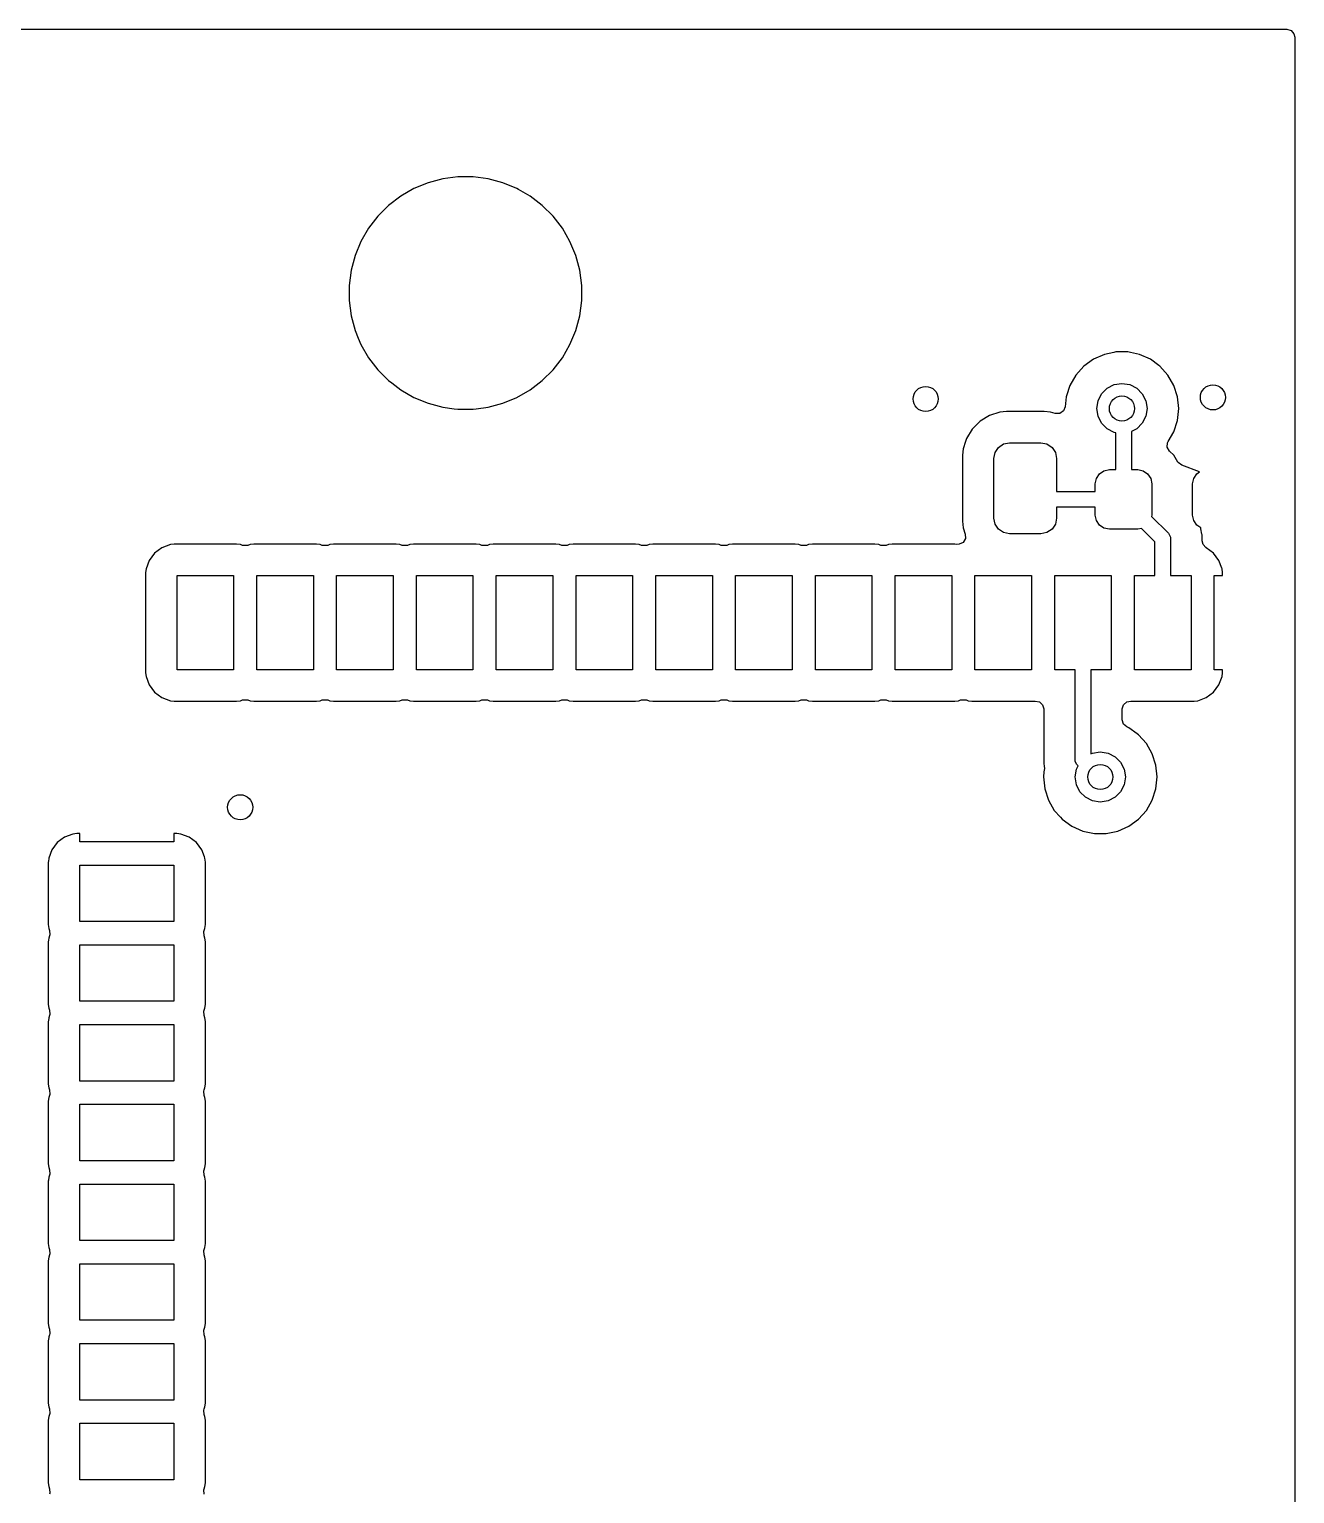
# Model space of a CAD drawing. Extents: x 0.52 to 4.07, y -3.31 to -0.61.
# Drawn here: x 3.28 to 4.073, y -1.53 to -0.612 of the extents above; entities that cross this region are included whole.
import ezdxf

# ---------------------------------------------------------------- set-up
doc = ezdxf.new("R2010")
doc.units = 0
doc.header["$MEASUREMENT"] = 0
doc.layers.add('BLACK', color=7, linetype='CONTINUOUS')

msp = doc.modelspace()

# ---------------------------------------------------------------- linework, layer by layer
at = {"layer": 'BLACK', "linetype": 'CONTINUOUS'}
for p, q in [((2.45835, -0.61222), (4.06793, -0.61222)), ((4.06793, -0.61222), (4.07057, -0.613)), ((4.07057, -0.613), (4.07237, -0.61508)), ((4.07237, -0.61508), (4.07282, -0.61711)), ((4.07282, -0.61711), (4.07282, -3.28058)), ((3.53891, -0.70595), (3.52968, -0.70842)), ((3.54837, -0.7047), (3.53891, -0.70595)), ((3.55792, -0.7047), (3.54837, -0.7047)), ((3.54837, -0.7047), (3.54837, -0.7047)), ((3.56739, -0.70595), (3.55792, -0.7047)), ((3.55792, -0.7047), (3.55792, -0.7047)), ((3.57662, -0.70842), (3.56739, -0.70595)), ((3.52086, -0.71208), (3.51259, -0.71685)), ((3.52968, -0.70842), (3.52086, -0.71208)), ((3.52086, -0.71208), (3.52086, -0.71208)), ((3.58544, -0.71208), (3.57662, -0.70842)), ((3.58634, -0.7126), (3.58544, -0.71208)), ((3.58544, -0.71208), (3.58544, -0.71208)), ((3.59371, -0.71685), (3.58634, -0.7126)), ((3.50501, -0.72267), (3.49826, -0.72942)), ((3.51259, -0.71685), (3.50501, -0.72267)), ((3.50501, -0.72267), (3.50501, -0.72267)), ((3.60129, -0.72267), (3.59371, -0.71685)), ((3.59371, -0.71685), (3.59371, -0.71685)), ((3.59371, -0.71685), (3.59371, -0.71685)), ((3.60804, -0.72942), (3.60129, -0.72267)), ((3.60129, -0.72267), (3.60129, -0.72267)), ((3.49826, -0.72942), (3.49244, -0.737)), ((3.49826, -0.72942), (3.49826, -0.72942)), ((3.61386, -0.737), (3.60804, -0.72942)), ((3.60804, -0.72942), (3.60804, -0.72942)), ((3.49244, -0.737), (3.48767, -0.74527)), ((3.61863, -0.74527), (3.61386, -0.737)), ((3.48767, -0.74527), (3.48401, -0.75409)), ((3.48767, -0.74527), (3.48767, -0.74527)), ((3.62229, -0.75409), (3.61863, -0.74527)), ((3.48401, -0.75409), (3.48154, -0.76332)), ((3.62476, -0.76332), (3.62229, -0.75409)), ((3.48154, -0.76332), (3.4803, -0.77278)), ((3.626, -0.77278), (3.62476, -0.76332)), ((3.4803, -0.77278), (3.4803, -0.78233)), ((3.626, -0.78233), (3.626, -0.77278)), ((3.4803, -0.78233), (3.48154, -0.7918)), ((3.62476, -0.7918), (3.626, -0.78233)), ((3.48154, -0.7918), (3.48401, -0.80103)), ((3.62229, -0.80103), (3.62476, -0.7918)), ((3.48401, -0.80103), (3.48601, -0.80584)), ((3.48601, -0.80584), (3.48767, -0.80985)), ((3.61863, -0.80985), (3.62229, -0.80103)), ((3.48767, -0.80985), (3.49244, -0.81812)), ((3.61386, -0.81812), (3.61863, -0.80985)), ((3.95354, -0.8161), (3.94673, -0.81913)), ((3.95955, -0.81482), (3.95354, -0.8161)), ((3.95354, -0.8161), (3.95354, -0.8161)), ((3.96082, -0.81455), (3.95955, -0.81482)), ((3.96828, -0.81455), (3.96082, -0.81455)), ((3.96983, -0.81488), (3.96828, -0.81455)), ((3.97557, -0.8161), (3.96983, -0.81488)), ((3.98238, -0.81913), (3.97557, -0.8161)), ((3.97557, -0.8161), (3.97557, -0.8161)), ((3.49244, -0.81812), (3.49244, -0.81812)), ((3.49244, -0.81812), (3.49244, -0.81812)), ((3.49244, -0.81812), (3.49826, -0.8257)), ((3.49826, -0.8257), (3.49826, -0.8257)), ((3.49826, -0.8257), (3.50501, -0.83245)), ((3.60129, -0.83245), (3.60804, -0.8257)), ((3.60804, -0.8257), (3.61386, -0.81812)), ((3.9407, -0.82351), (3.93571, -0.82905)), ((3.94673, -0.81913), (3.9407, -0.82351)), ((3.94673, -0.81913), (3.94673, -0.81913)), ((3.98765, -0.82296), (3.98238, -0.81913)), ((3.98238, -0.81913), (3.98238, -0.81913)), ((3.9884, -0.82351), (3.98765, -0.82296)), ((3.99339, -0.82905), (3.9884, -0.82351)), ((3.50501, -0.83245), (3.50501, -0.83245)), ((3.50501, -0.83245), (3.50693, -0.83392)), ((3.50693, -0.83392), (3.51259, -0.83827)), ((3.59371, -0.83827), (3.60129, -0.83245)), ((3.93571, -0.82905), (3.93199, -0.8355)), ((3.95529, -0.83726), (3.95968, -0.83502)), ((3.95968, -0.83502), (3.96455, -0.83425)), ((3.96455, -0.83425), (3.96942, -0.83502)), ((3.96942, -0.83502), (3.97381, -0.83726)), ((3.99712, -0.8355), (3.99339, -0.82905)), ((3.51259, -0.83827), (3.52086, -0.84304)), ((3.52086, -0.84304), (3.52968, -0.8467)), ((3.57662, -0.8467), (3.58544, -0.84304)), ((3.58544, -0.84304), (3.59371, -0.83827)), ((3.92968, -0.84259), (3.92901, -0.84897)), ((3.92984, -0.84211), (3.92968, -0.84259)), ((3.93198, -0.8355), (3.92984, -0.84211)), ((3.93199, -0.8355), (3.93198, -0.8355)), ((3.94957, -0.84513), (3.95181, -0.84074)), ((3.95181, -0.84074), (3.95529, -0.83726)), ((3.97381, -0.83726), (3.97729, -0.84074)), ((3.97729, -0.84074), (3.97953, -0.84513)), ((3.99942, -0.84259), (3.99712, -0.8355)), ((4.0002, -0.85), (3.99942, -0.84259)), ((3.52968, -0.8467), (3.53891, -0.84917)), ((3.53891, -0.84917), (3.54601, -0.8501)), ((3.54601, -0.8501), (3.54837, -0.85041)), ((3.54837, -0.85041), (3.54837, -0.85041)), ((3.54837, -0.85041), (3.55792, -0.85041)), ((3.55792, -0.85041), (3.55982, -0.85016)), ((3.55982, -0.85016), (3.56739, -0.84917)), ((3.56739, -0.84917), (3.57662, -0.8467)), ((3.88809, -0.85217), (3.88154, -0.85434)), ((3.89214, -0.85175), (3.88809, -0.85217)), ((3.88809, -0.85217), (3.88809, -0.85217)), ((3.91576, -0.85175), (3.89214, -0.85175)), ((3.89214, -0.85175), (3.89214, -0.85175)), ((3.91981, -0.85217), (3.91576, -0.85175)), ((3.92262, -0.8531), (3.91981, -0.85217)), ((3.91981, -0.85217), (3.91981, -0.85217)), ((3.92296, -0.8532), (3.92262, -0.8531)), ((3.92571, -0.85309), (3.92296, -0.8532)), ((3.92796, -0.85152), (3.92571, -0.85309)), ((3.92901, -0.84897), (3.92796, -0.85152)), ((3.9488, -0.85), (3.94957, -0.84513)), ((3.94957, -0.85487), (3.9488, -0.85)), ((3.97953, -0.84513), (3.9803, -0.85)), ((3.9803, -0.85), (3.97953, -0.85487)), ((3.99942, -0.85741), (4.0002, -0.85)), ((3.87078, -0.86285), (3.86715, -0.86873)), ((3.87566, -0.85796), (3.87078, -0.86285)), ((3.88154, -0.85434), (3.87566, -0.85796)), ((3.88154, -0.85434), (3.88154, -0.85434)), ((3.95181, -0.85926), (3.94957, -0.85487)), ((3.95529, -0.86274), (3.95181, -0.85926)), ((3.95968, -0.86498), (3.95529, -0.86274)), ((3.97381, -0.86274), (3.97047, -0.86444)), ((3.97729, -0.85926), (3.97381, -0.86274)), ((3.97953, -0.85487), (3.97729, -0.85926)), ((3.99712, -0.8645), (3.99942, -0.85741)), ((3.86648, -0.87076), (3.86498, -0.87528)), ((3.86715, -0.86873), (3.86648, -0.87076)), ((3.86715, -0.86873), (3.86715, -0.86873)), ((3.88715, -0.87434), (3.89034, -0.87221)), ((3.89034, -0.87221), (3.89411, -0.87146)), ((3.89411, -0.87146), (3.9138, -0.87146)), ((3.9138, -0.87146), (3.91756, -0.87221)), ((3.91756, -0.87221), (3.92075, -0.87434)), ((3.96063, -0.86513), (3.95968, -0.86498)), ((3.96063, -0.8883), (3.96063, -0.86513)), ((3.97047, -0.86444), (3.97047, -0.8883)), ((3.99297, -0.87423), (3.99316, -0.87148)), ((3.99316, -0.87148), (3.99351, -0.87075)), ((3.99351, -0.87075), (3.99712, -0.8645)), ((3.86498, -0.87528), (3.86456, -0.87933)), ((3.86456, -0.87933), (3.86456, -0.92067)), ((3.86498, -0.87528), (3.86498, -0.87528)), ((3.86498, -0.87528), (3.86498, -0.87528)), ((3.88427, -0.8813), (3.88502, -0.87753)), ((3.88427, -0.9187), (3.88427, -0.8813)), ((3.88502, -0.87753), (3.88715, -0.87434)), ((3.92075, -0.87434), (3.92289, -0.87753)), ((3.92289, -0.87753), (3.92364, -0.8813)), ((3.92364, -0.8813), (3.92364, -0.90208)), ((3.99429, -0.87664), (3.99297, -0.87423)), ((3.99697, -0.87932), (3.99429, -0.87664)), ((3.99957, -0.88353), (3.99697, -0.87932)), ((3.99697, -0.87932), (3.99697, -0.87932)), ((3.95043, -0.89089), (3.9533, -0.88897)), ((3.9533, -0.88897), (3.95669, -0.8883)), ((3.95669, -0.8883), (3.96063, -0.8883)), ((3.97047, -0.8883), (3.97441, -0.8883)), ((3.97441, -0.8883), (3.9778, -0.88897)), ((3.9778, -0.88897), (3.98067, -0.89089)), ((3.99982, -0.8839), (3.99957, -0.88353)), ((4.00202, -0.88555), (3.99982, -0.8839)), ((4.01322, -0.88971), (4.00202, -0.88555)), ((4.01145, -0.89089), (4.01322, -0.88971)), ((3.94783, -0.89716), (3.94851, -0.89377)), ((3.94783, -0.90208), (3.94783, -0.89716)), ((3.94851, -0.89377), (3.95043, -0.89089)), ((3.98067, -0.89089), (3.98259, -0.89377)), ((3.98259, -0.89377), (3.98327, -0.89716)), ((3.98327, -0.89716), (3.98327, -0.91684)), ((4.00886, -0.89716), (4.00953, -0.89377)), ((4.00886, -0.91684), (4.00886, -0.89716)), ((4.00953, -0.89377), (4.01145, -0.89089)), ((3.92364, -0.90208), (3.94783, -0.90208)), ((3.94783, -0.91192), (3.92364, -0.91192)), ((3.92364, -0.91192), (3.92364, -0.9187)), ((3.94783, -0.91684), (3.94783, -0.91192)), ((3.94851, -0.92023), (3.94783, -0.91684)), ((3.98327, -0.91684), (3.98312, -0.91761)), ((3.98312, -0.91761), (3.99364, -0.92813)), ((4.00953, -0.92023), (4.00886, -0.91684)), ((3.86456, -0.92067), (3.86456, -0.92067)), ((3.86456, -0.92067), (3.86498, -0.92472)), ((3.86498, -0.92472), (3.86498, -0.92472)), ((3.86498, -0.92472), (3.86632, -0.92878)), ((3.88502, -0.92247), (3.88427, -0.9187)), ((3.88715, -0.92566), (3.88502, -0.92247)), ((3.89034, -0.92779), (3.88715, -0.92566)), ((3.92075, -0.92566), (3.91756, -0.92779)), ((3.92289, -0.92247), (3.92075, -0.92566)), ((3.92364, -0.9187), (3.92289, -0.92247)), ((3.95043, -0.92311), (3.94851, -0.92023)), ((3.9533, -0.92503), (3.95043, -0.92311)), ((3.95669, -0.9257), (3.9533, -0.92503)), ((3.97441, -0.9257), (3.95669, -0.9257)), ((3.97681, -0.92522), (3.97441, -0.9257)), ((3.98524, -0.93364), (3.97681, -0.92522)), ((4.01145, -0.92311), (4.00953, -0.92023)), ((4.0139, -0.92474), (4.01145, -0.92311)), ((4.01405, -0.92551), (4.0139, -0.92474)), ((4.01471, -0.92882), (4.01405, -0.92551)), ((3.36821, -0.93527), (3.3629, -0.93725)), ((3.37056, -0.93502), (3.36821, -0.93527)), ((3.40976, -0.93502), (3.37056, -0.93502)), ((3.37056, -0.93502), (3.37056, -0.93502)), ((3.41211, -0.93527), (3.40976, -0.93502)), ((3.40976, -0.93502), (3.40976, -0.93502)), ((3.40976, -0.93502), (3.40976, -0.93502)), ((3.40976, -0.93502), (3.40976, -0.93502)), ((3.41345, -0.93577), (3.41211, -0.93527)), ((3.41211, -0.93527), (3.41211, -0.93527)), ((3.41412, -0.93597), (3.41345, -0.93577)), ((3.41686, -0.93577), (3.41412, -0.93597)), ((3.41821, -0.93527), (3.41686, -0.93577)), ((3.42056, -0.93502), (3.41821, -0.93527)), ((3.45976, -0.93502), (3.42056, -0.93502)), ((3.42056, -0.93502), (3.42056, -0.93502)), ((3.46211, -0.93527), (3.45976, -0.93502)), ((3.45976, -0.93502), (3.45976, -0.93502)), ((3.45976, -0.93502), (3.45976, -0.93502)), ((3.45976, -0.93502), (3.45976, -0.93502)), ((3.46345, -0.93577), (3.46211, -0.93527)), ((3.46211, -0.93527), (3.46211, -0.93527)), ((3.46412, -0.93597), (3.46345, -0.93577)), ((3.46686, -0.93577), (3.46412, -0.93597)), ((3.46821, -0.93527), (3.46686, -0.93577)), ((3.47056, -0.93502), (3.46821, -0.93527)), ((3.50976, -0.93502), (3.47056, -0.93502)), ((3.47056, -0.93502), (3.47056, -0.93502)), ((3.51211, -0.93527), (3.50976, -0.93502)), ((3.50976, -0.93502), (3.50976, -0.93502)), ((3.50976, -0.93502), (3.50976, -0.93502)), ((3.50976, -0.93502), (3.50976, -0.93502)), ((3.51345, -0.93577), (3.51211, -0.93527)), ((3.51211, -0.93527), (3.51211, -0.93527)), ((3.51412, -0.93597), (3.51345, -0.93577)), ((3.51686, -0.93577), (3.51412, -0.93597)), ((3.51821, -0.93527), (3.51686, -0.93577)), ((3.52056, -0.93502), (3.51821, -0.93527)), ((3.55976, -0.93502), (3.52056, -0.93502)), ((3.52056, -0.93502), (3.52056, -0.93502)), ((3.56211, -0.93527), (3.55976, -0.93502)), ((3.55976, -0.93502), (3.55976, -0.93502)), ((3.55976, -0.93502), (3.55976, -0.93502)), ((3.55976, -0.93502), (3.55976, -0.93502)), ((3.56345, -0.93577), (3.56211, -0.93527)), ((3.56211, -0.93527), (3.56211, -0.93527)), ((3.56412, -0.93597), (3.56345, -0.93577)), ((3.56686, -0.93577), (3.56412, -0.93597)), ((3.56821, -0.93527), (3.56686, -0.93577)), ((3.57056, -0.93502), (3.56821, -0.93527)), ((3.60976, -0.93502), (3.57056, -0.93502)), ((3.57056, -0.93502), (3.57056, -0.93502)), ((3.61211, -0.93527), (3.60976, -0.93502)), ((3.60976, -0.93502), (3.60976, -0.93502)), ((3.60976, -0.93502), (3.60976, -0.93502)), ((3.60976, -0.93502), (3.60976, -0.93502)), ((3.61345, -0.93577), (3.61211, -0.93527)), ((3.61211, -0.93527), (3.61211, -0.93527)), ((3.61412, -0.93597), (3.61345, -0.93577)), ((3.61686, -0.93577), (3.61412, -0.93597)), ((3.61821, -0.93527), (3.61686, -0.93577)), ((3.62056, -0.93502), (3.61821, -0.93527)), ((3.65976, -0.93502), (3.62056, -0.93502)), ((3.62056, -0.93502), (3.62056, -0.93502)), ((3.66211, -0.93527), (3.65976, -0.93502)), ((3.65976, -0.93502), (3.65976, -0.93502)), ((3.65976, -0.93502), (3.65976, -0.93502)), ((3.65976, -0.93502), (3.65976, -0.93502)), ((3.66345, -0.93577), (3.66211, -0.93527)), ((3.66211, -0.93527), (3.66211, -0.93527)), ((3.66412, -0.93597), (3.66345, -0.93577)), ((3.66686, -0.93577), (3.66412, -0.93597)), ((3.66821, -0.93527), (3.66686, -0.93577)), ((3.67056, -0.93502), (3.66821, -0.93527)), ((3.70976, -0.93502), (3.67056, -0.93502)), ((3.67056, -0.93502), (3.67056, -0.93502)), ((3.71211, -0.93527), (3.70976, -0.93502)), ((3.70976, -0.93502), (3.70976, -0.93502)), ((3.70976, -0.93502), (3.70976, -0.93502)), ((3.70976, -0.93502), (3.70976, -0.93502)), ((3.71345, -0.93577), (3.71211, -0.93527)), ((3.71211, -0.93527), (3.71211, -0.93527)), ((3.71412, -0.93597), (3.71345, -0.93577)), ((3.71686, -0.93577), (3.71412, -0.93597)), ((3.71821, -0.93527), (3.71686, -0.93577)), ((3.72056, -0.93502), (3.71821, -0.93527)), ((3.75976, -0.93502), (3.72056, -0.93502)), ((3.72056, -0.93502), (3.72056, -0.93502)), ((3.76211, -0.93527), (3.75976, -0.93502)), ((3.75976, -0.93502), (3.75976, -0.93502)), ((3.75976, -0.93502), (3.75976, -0.93502)), ((3.75976, -0.93502), (3.75976, -0.93502)), ((3.76345, -0.93577), (3.76211, -0.93527)), ((3.76211, -0.93527), (3.76211, -0.93527)), ((3.76412, -0.93597), (3.76345, -0.93577)), ((3.76686, -0.93577), (3.76412, -0.93597)), ((3.76821, -0.93527), (3.76686, -0.93577)), ((3.77056, -0.93502), (3.76821, -0.93527)), ((3.80976, -0.93502), (3.77056, -0.93502)), ((3.77056, -0.93502), (3.77056, -0.93502)), ((3.81211, -0.93527), (3.80976, -0.93502)), ((3.80976, -0.93502), (3.80976, -0.93502)), ((3.80976, -0.93502), (3.80976, -0.93502)), ((3.80976, -0.93502), (3.80976, -0.93502)), ((3.81345, -0.93577), (3.81211, -0.93527)), ((3.81211, -0.93527), (3.81211, -0.93527)), ((3.81412, -0.93597), (3.81345, -0.93577)), ((3.81686, -0.93577), (3.81412, -0.93597)), ((3.81821, -0.93527), (3.81686, -0.93577)), ((3.82056, -0.93502), (3.81821, -0.93527)), ((3.85976, -0.93502), (3.82056, -0.93502)), ((3.82056, -0.93502), (3.82056, -0.93502)), ((3.86117, -0.93517), (3.85976, -0.93502)), ((3.85976, -0.93502), (3.85976, -0.93502)), ((3.86255, -0.93512), (3.86117, -0.93517)), ((3.86501, -0.93389), (3.86255, -0.93512)), ((3.86642, -0.93153), (3.86501, -0.93389)), ((3.86632, -0.92878), (3.86642, -0.93153)), ((3.89411, -0.92854), (3.89034, -0.92779)), ((3.9138, -0.92854), (3.89411, -0.92854)), ((3.91756, -0.92779), (3.9138, -0.92854)), ((3.98524, -0.95472), (3.98524, -0.93364)), ((3.99364, -0.92813), (3.99425, -0.92887)), ((3.99425, -0.92887), (3.99425, -0.92887)), ((3.99425, -0.92887), (3.99498, -0.93065)), ((3.99498, -0.93065), (3.99508, -0.93161)), ((3.99508, -0.93161), (3.99508, -0.95472)), ((4.01478, -0.92918), (4.01471, -0.92882)), ((4.01471, -0.92882), (4.01471, -0.92882)), ((4.01478, -0.93292), (4.01478, -0.92918)), ((4.01538, -0.93526), (4.01478, -0.93292)), ((4.01715, -0.93703), (4.01538, -0.93526)), ((3.35497, -0.94518), (3.35299, -0.95049)), ((3.35836, -0.94065), (3.35497, -0.94518)), ((3.35497, -0.94518), (3.35497, -0.94518)), ((3.3629, -0.93725), (3.35836, -0.94065)), ((3.35836, -0.94065), (3.35836, -0.94065)), ((3.3629, -0.93725), (3.3629, -0.93725)), ((4.01714, -0.93704), (4.01715, -0.93703)), ((4.01725, -0.93713), (4.01714, -0.93704)), ((4.01733, -0.9372), (4.01725, -0.93713)), ((4.01741, -0.93725), (4.01733, -0.9372)), ((4.02195, -0.94065), (4.01741, -0.93725)), ((4.02535, -0.94518), (4.02195, -0.94065)), ((4.02195, -0.94065), (4.02195, -0.94065)), ((4.02718, -0.95009), (4.02535, -0.94518)), ((4.02535, -0.94518), (4.02535, -0.94518)), ((3.35299, -0.95049), (3.35274, -0.95277)), ((3.35274, -0.95277), (3.35274, -0.95284)), ((3.35274, -0.95284), (3.35274, -0.95284)), ((3.35274, -0.95284), (3.35274, -1.01566)), ((3.37244, -1.01378), (3.37244, -0.95472)), ((3.37244, -0.95472), (3.40787, -0.95472)), ((3.40787, -0.95472), (3.40787, -1.01378)), ((3.42244, -1.01378), (3.42244, -0.95472)), ((3.42244, -0.95472), (3.45787, -0.95472)), ((3.45787, -0.95472), (3.45787, -1.01378)), ((3.47244, -1.01378), (3.47244, -0.95472)), ((3.47244, -0.95472), (3.50787, -0.95472)), ((3.50787, -0.95472), (3.50787, -1.01378)), ((3.52244, -1.01378), (3.52244, -0.95472)), ((3.52244, -0.95472), (3.55787, -0.95472)), ((3.55787, -0.95472), (3.55787, -1.01378)), ((3.57244, -1.01378), (3.57244, -0.95472)), ((3.57244, -0.95472), (3.60787, -0.95472)), ((3.60787, -0.95472), (3.60787, -1.01378)), ((3.62244, -1.01378), (3.62244, -0.95472)), ((3.62244, -0.95472), (3.65787, -0.95472)), ((3.65787, -0.95472), (3.65787, -1.01378)), ((3.67244, -1.01378), (3.67244, -0.95472)), ((3.67244, -0.95472), (3.70787, -0.95472)), ((3.70787, -0.95472), (3.70787, -1.01378)), ((3.72244, -1.01378), (3.72244, -0.95472)), ((3.72244, -0.95472), (3.75787, -0.95472)), ((3.75787, -0.95472), (3.75787, -1.01378)), ((3.77244, -1.01378), (3.77244, -0.95472)), ((3.77244, -0.95472), (3.80787, -0.95472)), ((3.80787, -0.95472), (3.80787, -1.01378)), ((3.82244, -1.01378), (3.82244, -0.95472)), ((3.82244, -0.95472), (3.85787, -0.95472)), ((3.85787, -0.95472), (3.85787, -1.01378)), ((3.87244, -1.01378), (3.87244, -0.95472)), ((3.87244, -0.95472), (3.90787, -0.95472)), ((3.90787, -0.95472), (3.90787, -1.01378)), ((3.92244, -1.01378), (3.92244, -0.95472)), ((3.92244, -0.95472), (3.95787, -0.95472)), ((3.95787, -0.95472), (3.95787, -1.01378)), ((3.97244, -1.01378), (3.97244, -0.95472)), ((3.97244, -0.95472), (3.98524, -0.95472)), ((3.99508, -0.95472), (4.00787, -0.95472)), ((4.00787, -0.95472), (4.00787, -1.01378)), ((4.02244, -1.01378), (4.02244, -0.95472)), ((4.02244, -0.95472), (4.02758, -0.95472)), ((4.02733, -0.95049), (4.02718, -0.95009)), ((4.02758, -0.95284), (4.02733, -0.95049)), ((4.02758, -0.95472), (4.02758, -0.95284)), ((3.35274, -1.01566), (3.35274, -1.01566)), ((3.35274, -1.01566), (3.35299, -1.01801)), ((3.35299, -1.01801), (3.35497, -1.02332)), ((3.40787, -1.01378), (3.37244, -1.01378)), ((3.45787, -1.01378), (3.42244, -1.01378)), ((3.50787, -1.01378), (3.47244, -1.01378)), ((3.55787, -1.01378), (3.52244, -1.01378)), ((3.60787, -1.01378), (3.57244, -1.01378)), ((3.65787, -1.01378), (3.62244, -1.01378)), ((3.70787, -1.01378), (3.67244, -1.01378)), ((3.75787, -1.01378), (3.72244, -1.01378)), ((3.80787, -1.01378), (3.77244, -1.01378)), ((3.85787, -1.01378), (3.82244, -1.01378)), ((3.90787, -1.01378), (3.87244, -1.01378)), ((3.93524, -1.01378), (3.92244, -1.01378)), ((3.93524, -1.07016), (3.93524, -1.01378)), ((3.95787, -1.01378), (3.94508, -1.01378)), ((3.94508, -1.01378), (3.94508, -1.06656)), ((4.00787, -1.01378), (3.97244, -1.01378)), ((4.02758, -1.01378), (4.02244, -1.01378)), ((4.02535, -1.02332), (4.02733, -1.01801)), ((4.02733, -1.01801), (4.02758, -1.01566)), ((4.02758, -1.01566), (4.02758, -1.01378)), ((3.35497, -1.02332), (3.35497, -1.02332)), ((3.35497, -1.02332), (3.35836, -1.02786)), ((3.35836, -1.02786), (3.35836, -1.02786)), ((3.35836, -1.02786), (3.3629, -1.03125)), ((4.01741, -1.03125), (4.02195, -1.02786)), ((4.02195, -1.02786), (4.02535, -1.02332)), ((3.3629, -1.03125), (3.3629, -1.03125)), ((3.3629, -1.03125), (3.36821, -1.03323)), ((3.36821, -1.03323), (3.36821, -1.03323)), ((3.36821, -1.03323), (3.36848, -1.03326)), ((3.36848, -1.03326), (3.37056, -1.03348)), ((3.37056, -1.03348), (3.40976, -1.03348)), ((3.40976, -1.03348), (3.41211, -1.03323)), ((3.41211, -1.03323), (3.41345, -1.03273)), ((3.41345, -1.03273), (3.4162, -1.03253)), ((3.4162, -1.03253), (3.41686, -1.03273)), ((3.41686, -1.03273), (3.41821, -1.03323)), ((3.41821, -1.03323), (3.42056, -1.03348)), ((3.42056, -1.03348), (3.45976, -1.03348)), ((3.45976, -1.03348), (3.46211, -1.03323)), ((3.46211, -1.03323), (3.46345, -1.03273)), ((3.46345, -1.03273), (3.4662, -1.03253)), ((3.4662, -1.03253), (3.46686, -1.03273)), ((3.46686, -1.03273), (3.46821, -1.03323)), ((3.46821, -1.03323), (3.47056, -1.03348)), ((3.47056, -1.03348), (3.50976, -1.03348)), ((3.50976, -1.03348), (3.51211, -1.03323)), ((3.51211, -1.03323), (3.51345, -1.03273)), ((3.51345, -1.03273), (3.5162, -1.03253)), ((3.5162, -1.03253), (3.51686, -1.03273)), ((3.51686, -1.03273), (3.51821, -1.03323)), ((3.51821, -1.03323), (3.52056, -1.03348)), ((3.52056, -1.03348), (3.55976, -1.03348)), ((3.55976, -1.03348), (3.56211, -1.03323)), ((3.56211, -1.03323), (3.56345, -1.03273)), ((3.56345, -1.03273), (3.5662, -1.03253)), ((3.5662, -1.03253), (3.56686, -1.03273)), ((3.56686, -1.03273), (3.56821, -1.03323)), ((3.56821, -1.03323), (3.57056, -1.03348)), ((3.57056, -1.03348), (3.60976, -1.03348)), ((3.60976, -1.03348), (3.61211, -1.03323)), ((3.61211, -1.03323), (3.61345, -1.03273)), ((3.61345, -1.03273), (3.6162, -1.03253)), ((3.6162, -1.03253), (3.61686, -1.03273)), ((3.61686, -1.03273), (3.61821, -1.03323)), ((3.61821, -1.03323), (3.62056, -1.03348)), ((3.62056, -1.03348), (3.65976, -1.03348)), ((3.65976, -1.03348), (3.66211, -1.03323)), ((3.66211, -1.03323), (3.66345, -1.03273)), ((3.66345, -1.03273), (3.6662, -1.03253)), ((3.6662, -1.03253), (3.66686, -1.03273)), ((3.66686, -1.03273), (3.66821, -1.03323)), ((3.66821, -1.03323), (3.67056, -1.03348)), ((3.67056, -1.03348), (3.70976, -1.03348)), ((3.70976, -1.03348), (3.71211, -1.03323)), ((3.71211, -1.03323), (3.71345, -1.03273)), ((3.71345, -1.03273), (3.7162, -1.03253)), ((3.7162, -1.03253), (3.71686, -1.03273)), ((3.71686, -1.03273), (3.71821, -1.03323)), ((3.71821, -1.03323), (3.72056, -1.03348)), ((3.72056, -1.03348), (3.75976, -1.03348)), ((3.75976, -1.03348), (3.76211, -1.03323)), ((3.76211, -1.03323), (3.76345, -1.03273)), ((3.76345, -1.03273), (3.7662, -1.03253)), ((3.7662, -1.03253), (3.76686, -1.03273)), ((3.76686, -1.03273), (3.76821, -1.03323)), ((3.76821, -1.03323), (3.77056, -1.03348)), ((3.77056, -1.03348), (3.80976, -1.03348)), ((3.80976, -1.03348), (3.81211, -1.03323)), ((3.81211, -1.03323), (3.81345, -1.03273)), ((3.81345, -1.03273), (3.8162, -1.03253)), ((3.8162, -1.03253), (3.81686, -1.03273)), ((3.81686, -1.03273), (3.81821, -1.03323)), ((3.81821, -1.03323), (3.82056, -1.03348)), ((3.82056, -1.03348), (3.85976, -1.03348)), ((3.85976, -1.03348), (3.86211, -1.03323)), ((3.86211, -1.03323), (3.86345, -1.03273)), ((3.86345, -1.03273), (3.8662, -1.03253)), ((3.8662, -1.03253), (3.86686, -1.03273)), ((3.86686, -1.03273), (3.86821, -1.03323)), ((3.86821, -1.03323), (3.87056, -1.03348)), ((3.87056, -1.03348), (3.90976, -1.03348)), ((3.90976, -1.03348), (3.91013, -1.03344)), ((3.90976, -1.03348), (3.90976, -1.03348)), ((3.90976, -1.03348), (3.90976, -1.03348)), ((3.91013, -1.03344), (3.91283, -1.03393)), ((3.91283, -1.03393), (3.91485, -1.03581)), ((3.91485, -1.03581), (3.91553, -1.0383)), ((3.96478, -1.0383), (3.96556, -1.03566)), ((3.96556, -1.03566), (3.96764, -1.03386)), ((3.96764, -1.03386), (3.97019, -1.03344)), ((3.97019, -1.03344), (3.97056, -1.03348)), ((3.97056, -1.03348), (4.00976, -1.03348)), ((4.00976, -1.03348), (4.01211, -1.03323)), ((4.01211, -1.03323), (4.01741, -1.03125)), ((3.91553, -1.0383), (3.91553, -1.07258)), ((3.96478, -1.04516), (3.96478, -1.0383)), ((3.96478, -1.0452), (3.96478, -1.04516)), ((3.96558, -1.04784), (3.96478, -1.0452)), ((3.96768, -1.04962), (3.96558, -1.04784)), ((3.96882, -1.05013), (3.96768, -1.04962)), ((3.97419, -1.05403), (3.96882, -1.05013)), ((3.97485, -1.05451), (3.97419, -1.05403)), ((3.97984, -1.06005), (3.97485, -1.05451)), ((3.98357, -1.0665), (3.97984, -1.06005)), ((3.91553, -1.07258), (3.91585, -1.07418)), ((3.91585, -1.07418), (3.91592, -1.07564)), ((3.93533, -1.07112), (3.93524, -1.07016)), ((3.93607, -1.07289), (3.93533, -1.07112)), ((3.93602, -1.07613), (3.93709, -1.07405)), ((3.93668, -1.07364), (3.93607, -1.07289)), ((3.93607, -1.07289), (3.93607, -1.07289)), ((3.93709, -1.07405), (3.93668, -1.07364)), ((3.94508, -1.06656), (3.94613, -1.06602)), ((3.94613, -1.06602), (3.951, -1.06525)), ((3.951, -1.06525), (3.95587, -1.06602)), ((3.95587, -1.06602), (3.96026, -1.06826)), ((3.96026, -1.06826), (3.96374, -1.07174)), ((3.96374, -1.07174), (3.96598, -1.07613)), ((3.98587, -1.07359), (3.98357, -1.0665)), ((3.98665, -1.081), (3.98587, -1.07359)), ((3.9157, -1.07769), (3.91535, -1.081)), ((3.91535, -1.081), (3.91613, -1.08841)), ((3.91592, -1.07564), (3.9157, -1.07769)), ((3.93525, -1.081), (3.93602, -1.07613)), ((3.93602, -1.08587), (3.93525, -1.081)), ((3.96598, -1.07613), (3.96675, -1.081)), ((3.96675, -1.081), (3.96598, -1.08587)), ((3.98587, -1.08841), (3.98665, -1.081)), ((3.91613, -1.08841), (3.91613, -1.08841)), ((3.91613, -1.08841), (3.91843, -1.0955)), ((3.93826, -1.09026), (3.93602, -1.08587)), ((3.94174, -1.09374), (3.93826, -1.09026)), ((3.96374, -1.09026), (3.96026, -1.09374)), ((3.96598, -1.08587), (3.96374, -1.09026)), ((3.98357, -1.0955), (3.98587, -1.08841)), ((3.91843, -1.0955), (3.91843, -1.0955)), ((3.91843, -1.0955), (3.92216, -1.10195)), ((3.94613, -1.09598), (3.94174, -1.09374)), ((3.951, -1.09675), (3.94613, -1.09598)), ((3.95587, -1.09598), (3.951, -1.09675)), ((3.96026, -1.09374), (3.95587, -1.09598)), ((3.97984, -1.10195), (3.98357, -1.0955)), ((3.92216, -1.10195), (3.92606, -1.10628)), ((3.92606, -1.10628), (3.92715, -1.10749)), ((3.92715, -1.10749), (3.93318, -1.11187)), ((3.96882, -1.11187), (3.97485, -1.10749)), ((3.97485, -1.10749), (3.97984, -1.10195)), ((3.30188, -1.11875), (3.29734, -1.12214)), ((3.30719, -1.11677), (3.30188, -1.11875)), ((3.30188, -1.11875), (3.30188, -1.11875)), ((3.30953, -1.11652), (3.30719, -1.11677)), ((3.31142, -1.11652), (3.30953, -1.11652)), ((3.30953, -1.11652), (3.30953, -1.11652)), ((3.31142, -1.12165), (3.31142, -1.11652)), ((3.37236, -1.11652), (3.37047, -1.11652)), ((3.37047, -1.11652), (3.37047, -1.12165)), ((3.3747, -1.11677), (3.37236, -1.11652)), ((3.37236, -1.11652), (3.37236, -1.11652)), ((3.37236, -1.11652), (3.37236, -1.11652)), ((3.37236, -1.11652), (3.37236, -1.11652)), ((3.38001, -1.11875), (3.3747, -1.11677)), ((3.3747, -1.11677), (3.3747, -1.11677)), ((3.38455, -1.12214), (3.38001, -1.11875)), ((3.38001, -1.11875), (3.38001, -1.11875)), ((3.93318, -1.11187), (3.93318, -1.11187)), ((3.93318, -1.11187), (3.93998, -1.1149)), ((3.93998, -1.1149), (3.93998, -1.1149)), ((3.93998, -1.1149), (3.94727, -1.11645)), ((3.94727, -1.11645), (3.94727, -1.11645)), ((3.94727, -1.11645), (3.95473, -1.11645)), ((3.95473, -1.11645), (3.96202, -1.1149)), ((3.95473, -1.11645), (3.95473, -1.11645)), ((3.96202, -1.1149), (3.96882, -1.11187)), ((3.29394, -1.12668), (3.29196, -1.13199)), ((3.29395, -1.12668), (3.29394, -1.12668)), ((3.29734, -1.12214), (3.29395, -1.12668)), ((3.29734, -1.12214), (3.29734, -1.12214)), ((3.37047, -1.12165), (3.31142, -1.12165)), ((3.38794, -1.12668), (3.38455, -1.12214)), ((3.38455, -1.12214), (3.38455, -1.12214)), ((3.3896, -1.13112), (3.38794, -1.12668)), ((3.38794, -1.12668), (3.38794, -1.12668)), ((3.29175, -1.13394), (3.29171, -1.13434)), ((3.29171, -1.13434), (3.29171, -1.13434)), ((3.29171, -1.13434), (3.29171, -1.17354)), ((3.29196, -1.13199), (3.29175, -1.13394)), ((3.31142, -1.17165), (3.31142, -1.13622)), ((3.31142, -1.13622), (3.37047, -1.13622)), ((3.37047, -1.13622), (3.37047, -1.17165)), ((3.38992, -1.13199), (3.3896, -1.13112)), ((3.39018, -1.13434), (3.38992, -1.13199)), ((3.39018, -1.17354), (3.39018, -1.13434)), ((3.29171, -1.17354), (3.29171, -1.17354)), ((3.29171, -1.17354), (3.29196, -1.17589)), ((3.37047, -1.17165), (3.31142, -1.17165)), ((3.38992, -1.17589), (3.39018, -1.17354)), ((3.29183, -1.18324), (3.29171, -1.18434)), ((3.29171, -1.18434), (3.29171, -1.18434)), ((3.29171, -1.18434), (3.29171, -1.22354)), ((3.29196, -1.18199), (3.29183, -1.18324)), ((3.29196, -1.17589), (3.29247, -1.17723)), ((3.29247, -1.18064), (3.29196, -1.18199)), ((3.29247, -1.17723), (3.29266, -1.17997)), ((3.29266, -1.17997), (3.29247, -1.18064)), ((3.38923, -1.1779), (3.38942, -1.17723)), ((3.38942, -1.18064), (3.38923, -1.1779)), ((3.38942, -1.17723), (3.38992, -1.17589)), ((3.38992, -1.18199), (3.38942, -1.18064)), ((3.39018, -1.18434), (3.38992, -1.18199)), ((3.39018, -1.22354), (3.39018, -1.18434)), ((3.31142, -1.22165), (3.31142, -1.18622)), ((3.31142, -1.18622), (3.37047, -1.18622)), ((3.37047, -1.18622), (3.37047, -1.22165)), ((3.29171, -1.22354), (3.29171, -1.22354)), ((3.29171, -1.22354), (3.29196, -1.22589)), ((3.29196, -1.22589), (3.29247, -1.22723)), ((3.29247, -1.22723), (3.29266, -1.22997)), ((3.29266, -1.22997), (3.29247, -1.23064)), ((3.37047, -1.22165), (3.31142, -1.22165)), ((3.38923, -1.2279), (3.38942, -1.22723)), ((3.38942, -1.23064), (3.38923, -1.2279)), ((3.38942, -1.22723), (3.38992, -1.22589)), ((3.38992, -1.22589), (3.39018, -1.22354)), ((3.29177, -1.23385), (3.29171, -1.23434)), ((3.29171, -1.23434), (3.29171, -1.23434)), ((3.29171, -1.23434), (3.29171, -1.27354)), ((3.29196, -1.23199), (3.29177, -1.23385)), ((3.29247, -1.23064), (3.29196, -1.23199)), ((3.31142, -1.27165), (3.31142, -1.23622)), ((3.31142, -1.23622), (3.37047, -1.23622)), ((3.37047, -1.23622), (3.37047, -1.27165)), ((3.38992, -1.23199), (3.38942, -1.23064)), ((3.39018, -1.23434), (3.38992, -1.23199)), ((3.39018, -1.27354), (3.39018, -1.23434)), ((3.29171, -1.27354), (3.29171, -1.27354)), ((3.29171, -1.27354), (3.29196, -1.27589)), ((3.29196, -1.27589), (3.29247, -1.27723)), ((3.37047, -1.27165), (3.31142, -1.27165)), ((3.38942, -1.27723), (3.38992, -1.27589)), ((3.38992, -1.27589), (3.39018, -1.27354)), ((3.29196, -1.28199), (3.29171, -1.28434)), ((3.29171, -1.28434), (3.29171, -1.28434)), ((3.29171, -1.28434), (3.29171, -1.28434)), ((3.29171, -1.28434), (3.29171, -1.32354)), ((3.29247, -1.28064), (3.29196, -1.28199)), ((3.29247, -1.27723), (3.29266, -1.27997)), ((3.29266, -1.27997), (3.29247, -1.28064)), ((3.38923, -1.2779), (3.38942, -1.27723)), ((3.38942, -1.28064), (3.38923, -1.2779)), ((3.38992, -1.28199), (3.38942, -1.28064)), ((3.39018, -1.28434), (3.38992, -1.28199)), ((3.39018, -1.32354), (3.39018, -1.28434)), ((3.31142, -1.32165), (3.31142, -1.28622)), ((3.31142, -1.28622), (3.37047, -1.28622)), ((3.37047, -1.28622), (3.37047, -1.32165)), ((3.37047, -1.32165), (3.31142, -1.32165)), ((3.29171, -1.32354), (3.29171, -1.32354)), ((3.29171, -1.32354), (3.29196, -1.32589)), ((3.29196, -1.32589), (3.29247, -1.32723)), ((3.29247, -1.33064), (3.29196, -1.33199)), ((3.29247, -1.32723), (3.29266, -1.32997)), ((3.29266, -1.32997), (3.29247, -1.33064)), ((3.38923, -1.3279), (3.38942, -1.32723)), ((3.38942, -1.33064), (3.38923, -1.3279)), ((3.38942, -1.32723), (3.38992, -1.32589)), ((3.38992, -1.33199), (3.38942, -1.33064)), ((3.38992, -1.32589), (3.39018, -1.32354)), ((3.29178, -1.33368), (3.29171, -1.33434)), ((3.29171, -1.33434), (3.29171, -1.33434)), ((3.29171, -1.33434), (3.29171, -1.37354)), ((3.29196, -1.33199), (3.29178, -1.33368)), ((3.31142, -1.37165), (3.31142, -1.33622)), ((3.31142, -1.33622), (3.37047, -1.33622)), ((3.37047, -1.33622), (3.37047, -1.37165)), ((3.39018, -1.33434), (3.38992, -1.33199)), ((3.39018, -1.37354), (3.39018, -1.33434)), ((3.29171, -1.37354), (3.29171, -1.37354)), ((3.29171, -1.37354), (3.29196, -1.37589)), ((3.29196, -1.37589), (3.29247, -1.37723)), ((3.37047, -1.37165), (3.31142, -1.37165)), ((3.38942, -1.37723), (3.38992, -1.37589)), ((3.38992, -1.37589), (3.39018, -1.37354)), ((3.29196, -1.38199), (3.29171, -1.38434)), ((3.29171, -1.38434), (3.29171, -1.38434)), ((3.29171, -1.38434), (3.29171, -1.38434)), ((3.29171, -1.38434), (3.29171, -1.42354)), ((3.29247, -1.38064), (3.29196, -1.38199)), ((3.29247, -1.37723), (3.29266, -1.37997)), ((3.29266, -1.37997), (3.29247, -1.38064)), ((3.31142, -1.42165), (3.31142, -1.38622)), ((3.31142, -1.38622), (3.37047, -1.38622)), ((3.37047, -1.38622), (3.37047, -1.42165)), ((3.38923, -1.3779), (3.38942, -1.37723)), ((3.38942, -1.38064), (3.38923, -1.3779)), ((3.38992, -1.38199), (3.38942, -1.38064)), ((3.39018, -1.38434), (3.38992, -1.38199)), ((3.39018, -1.42354), (3.39018, -1.38434)), ((3.37047, -1.42165), (3.31142, -1.42165)), ((3.29171, -1.42354), (3.29171, -1.42354)), ((3.29171, -1.42354), (3.29196, -1.42589)), ((3.29196, -1.43199), (3.29175, -1.43394)), ((3.29196, -1.42589), (3.29247, -1.42723)), ((3.29247, -1.43064), (3.29196, -1.43199)), ((3.29247, -1.42723), (3.29266, -1.42997)), ((3.29266, -1.42997), (3.29247, -1.43064)), ((3.38923, -1.4279), (3.38942, -1.42723)), ((3.38942, -1.43064), (3.38923, -1.4279)), ((3.38942, -1.42723), (3.38992, -1.42589)), ((3.38992, -1.43199), (3.38942, -1.43064)), ((3.38992, -1.42589), (3.39018, -1.42354)), ((3.39018, -1.43434), (3.38992, -1.43199)), ((3.29175, -1.43394), (3.29171, -1.43434)), ((3.29171, -1.43434), (3.29171, -1.43434)), ((3.29171, -1.43434), (3.29171, -1.47354)), ((3.31142, -1.47165), (3.31142, -1.43622)), ((3.31142, -1.43622), (3.37047, -1.43622)), ((3.37047, -1.43622), (3.37047, -1.47165)), ((3.39018, -1.47354), (3.39018, -1.43434)), ((3.29171, -1.47354), (3.29171, -1.47354)), ((3.29171, -1.47354), (3.29196, -1.47589)), ((3.29196, -1.47589), (3.29247, -1.47723)), ((3.29247, -1.47723), (3.29266, -1.47997)), ((3.37047, -1.47165), (3.31142, -1.47165)), ((3.38923, -1.4779), (3.38942, -1.47723)), ((3.38942, -1.48064), (3.38923, -1.4779)), ((3.38942, -1.47723), (3.38992, -1.47589)), ((3.38992, -1.47589), (3.39018, -1.47354)), ((3.29196, -1.48199), (3.29171, -1.48434)), ((3.29171, -1.48434), (3.29171, -1.48434)), ((3.29171, -1.48434), (3.29171, -1.48434)), ((3.29171, -1.48434), (3.29171, -1.52354)), ((3.29247, -1.48064), (3.29196, -1.48199)), ((3.29266, -1.47997), (3.29247, -1.48064)), ((3.31142, -1.52165), (3.31142, -1.48622)), ((3.31142, -1.48622), (3.37047, -1.48622)), ((3.37047, -1.48622), (3.37047, -1.52165)), ((3.38992, -1.48199), (3.38942, -1.48064)), ((3.39018, -1.48434), (3.38992, -1.48199)), ((3.39018, -1.52354), (3.39018, -1.48434)), ((3.29171, -1.52354), (3.29171, -1.52354)), ((3.29171, -1.52354), (3.29196, -1.52589)), ((3.37047, -1.52165), (3.31142, -1.52165)), ((3.38992, -1.52589), (3.39018, -1.52354)), ((3.29196, -1.52589), (3.29247, -1.52723)), ((3.29247, -1.52723), (3.29266, -1.52997)), ((3.29266, -1.52997), (3.29247, -1.53064)), ((3.38923, -1.5279), (3.38942, -1.52723)), ((3.38942, -1.53064), (3.38923, -1.5279)), ((3.38942, -1.52723), (3.38992, -1.52589))]:
    msp.add_line(p, q, dxfattribs=at)
at = {"layer": 'BLACK'}
for centre in [(4.02155, -0.843), (3.84155, -0.844), (3.96455, -0.85), (3.951, -1.081), (3.412, -1.1)]:
    msp.add_circle(centre, 0.00787, dxfattribs=at)

doc.saveas('drawing.dxf')
